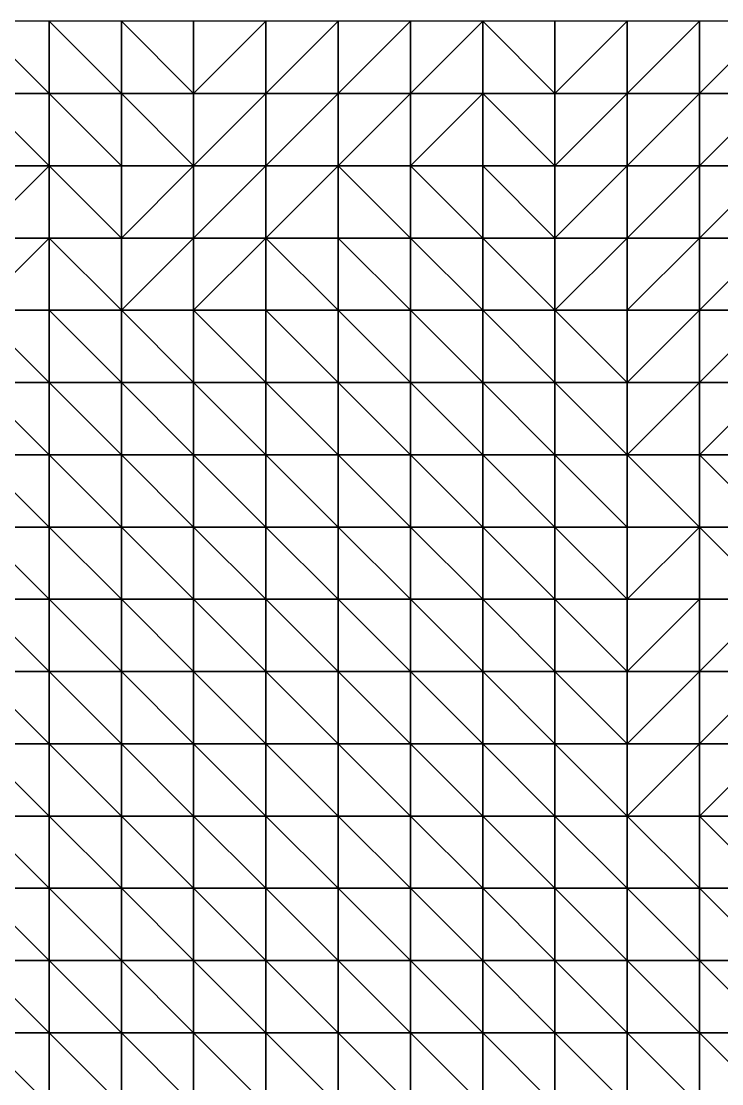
# Model space of a CAD drawing. Header units: metres. Extents: x -315 to 301, y -240 to 232.
# Drawn here: x 145.9 to 223.5, y 114.4 to 232 of the extents above; entities that cross this region are included whole.
import ezdxf

# ---------------------------------------------------------------- set-up
doc = ezdxf.new("R2010")
doc.units = ezdxf.units.M

msp = doc.modelspace()

# ---------------------------------------------------------------- linework, layer by layer
for points in [[(141, 232, -359.2216), (149, 224, -362.5158), (149, 232, -356.8687), (149.0001, 232.0001, -356.8686)], [(141, 232, -359.2216), (141, 224, -363.4569), (149, 224, -362.5158), (149.0001, 224.0001, -362.5157)], [(149, 232, -356.8687), (157, 224, -362.0451), (157, 232, -355.9275), (157.0001, 232.0001, -355.9274)], [(149, 232, -356.8687), (149, 224, -362.5158), (157, 224, -362.0451), (157.0001, 224.0001, -362.045)], [(157, 232, -355.9275), (165, 224, -362.9863), (165, 232, -356.3981), (165.0001, 232.0001, -356.398)], [(157, 232, -355.9275), (157, 224, -362.0451), (165, 224, -362.9863), (165.0001, 224.0001, -362.9862)], [(165, 224, -362.9863), (173, 224, -366.2804), (173, 232, -358.2804), (173.0001, 232.0001, -358.2803)], [(165, 224, -362.9863), (173, 232, -358.2804), (165, 232, -356.3981), (165.0001, 232.0001, -356.398)], [(173, 224, -366.2804), (181, 224, -372.3981), (181, 232, -363.9275), (181.0001, 232.0001, -363.9274)], [(173, 224, -366.2804), (181, 232, -363.9275), (173, 232, -358.2804), (173.0001, 232.0001, -358.2803)], [(181, 224, -372.3981), (189, 224, -382.2804), (189, 232, -374.751), (189.0001, 232.0001, -374.7509)], [(181, 224, -372.3981), (189, 232, -374.751), (181, 232, -363.9275), (181.0001, 232.0001, -363.9274)], [(189, 224, -382.2804), (197, 224, -391.6922), (197, 232, -387.9275), (197.0001, 232.0001, -387.9274)], [(189, 224, -382.2804), (197, 232, -387.9275), (189, 232, -374.751), (189.0001, 232.0001, -374.7509)], [(197, 232, -387.9275), (205, 224, -393.5745), (205, 232, -392.6334), (205.0001, 232.0001, -392.6333)], [(197, 232, -387.9275), (197, 224, -391.6922), (205, 224, -393.5745), (205.0001, 224.0001, -393.5745)], [(205, 224, -393.5745), (213, 224, -385.5745), (213, 232, -386.5157), (213.0001, 232.0001, -386.5156)], [(205, 224, -393.5745), (213, 232, -386.5157), (205, 232, -392.6334), (205.0001, 232.0001, -392.6333)], [(213, 224, -385.5745), (221, 224, -374.751), (221, 232, -377.104), (221.0001, 232.0001, -377.1039)], [(213, 224, -385.5745), (221, 232, -377.104), (213, 232, -386.5157), (213.0001, 232.0001, -386.5156)], [(221, 224, -374.751), (229, 224, -366.751), (229, 232, -369.5745), (229.0001, 232.0001, -369.5745)], [(221, 224, -374.751), (229, 232, -369.5745), (221, 232, -377.104), (221.0001, 232.0001, -377.1039)], [(141, 224, -363.4569), (149, 216, -369.5745), (149, 224, -362.5158), (149.0001, 224.0001, -362.5157)], [(141, 224, -363.4569), (141, 216, -369.5745), (149, 216, -369.5745), (149.0001, 216.0001, -369.5745)], [(149, 224, -362.5158), (157, 216, -369.104), (157, 224, -362.0451), (157.0001, 224.0001, -362.045)], [(149, 224, -362.5158), (149, 216, -369.5745), (157, 216, -369.104), (157.0001, 216.0001, -369.1039)], [(157, 224, -362.0451), (165, 216, -370.5157), (165, 224, -362.9863), (165.0001, 224.0001, -362.9862)], [(157, 224, -362.0451), (157, 216, -369.104), (165, 216, -370.5157), (165.0001, 216.0001, -370.5156)], [(165, 216, -370.5157), (173, 216, -375.2216), (173, 224, -366.2804), (173.0001, 224.0001, -366.2803)], [(165, 216, -370.5157), (173, 224, -366.2804), (165, 224, -362.9863), (165.0001, 224.0001, -362.9862)], [(173, 216, -375.2216), (181, 216, -381.8098), (181, 224, -372.3981), (181.0001, 224.0001, -372.398)], [(173, 216, -375.2216), (181, 224, -372.3981), (173, 224, -366.2804), (173.0001, 224.0001, -366.2803)], [(181, 216, -381.8098), (189, 216, -388.3981), (189, 224, -382.2804), (189.0001, 224.0001, -382.2803)], [(181, 216, -381.8098), (189, 224, -382.2804), (181, 224, -372.3981), (181.0001, 224.0001, -372.398)], [(189, 216, -388.3981), (197, 216, -394.5157), (197, 224, -391.6922), (197.0001, 224.0001, -391.6921)], [(189, 216, -388.3981), (197, 224, -391.6922), (189, 224, -382.2804), (189.0001, 224.0001, -382.2803)], [(197, 224, -391.6922), (205, 216, -394.5157), (205, 224, -393.5745), (205.0001, 224.0001, -393.5745)], [(197, 224, -391.6922), (197, 216, -394.5157), (205, 216, -394.5157), (205.0001, 216.0001, -394.5156)], [(205, 216, -394.5157), (213, 216, -385.104), (213, 224, -385.5745), (213.0001, 224.0001, -385.5745)], [(205, 216, -394.5157), (213, 224, -385.5745), (205, 224, -393.5745), (205.0001, 224.0001, -393.5745)], [(213, 216, -385.104), (221, 216, -373.3393), (221, 224, -374.751), (221.0001, 224.0001, -374.7509)], [(213, 216, -385.104), (221, 224, -374.751), (213, 224, -385.5745), (213.0001, 224.0001, -385.5745)], [(221, 216, -373.3393), (229, 216, -364.3981), (229, 224, -366.751), (229.0001, 224.0001, -366.7509)], [(221, 216, -373.3393), (229, 224, -366.751), (221, 224, -374.751), (221.0001, 224.0001, -374.7509)], [(141, 208, -378.5157), (149, 208, -378.5157), (149, 216, -369.5745), (149.0001, 216.0001, -369.5745)], [(141, 208, -378.5157), (149, 216, -369.5745), (141, 216, -369.5745), (141.0001, 216.0001, -369.5745)], [(149, 216, -369.5745), (157, 208, -377.104), (157, 216, -369.104), (157.0001, 216.0001, -369.1039)], [(149, 216, -369.5745), (149, 208, -378.5157), (157, 208, -377.104), (157.0001, 208.0001, -377.1039)], [(157, 208, -377.104), (165, 208, -378.5157), (165, 216, -370.5157), (165.0001, 216.0001, -370.5156)], [(157, 208, -377.104), (165, 216, -370.5157), (157, 216, -369.104), (157.0001, 216.0001, -369.1039)], [(165, 208, -378.5157), (173, 208, -383.6922), (173, 216, -375.2216), (173.0001, 216.0001, -375.2215)], [(165, 208, -378.5157), (173, 216, -375.2216), (165, 216, -370.5157), (165.0001, 216.0001, -370.5156)], [(173, 208, -383.6922), (181, 208, -388.3981), (181, 216, -381.8098), (181.0001, 216.0001, -381.8098)], [(173, 208, -383.6922), (181, 216, -381.8098), (173, 216, -375.2216), (173.0001, 216.0001, -375.2215)], [(181, 216, -381.8098), (189, 208, -391.6922), (189, 216, -388.3981), (189.0001, 216.0001, -388.398)], [(181, 216, -381.8098), (181, 208, -388.3981), (189, 208, -391.6922), (189.0001, 208.0001, -391.6921)], [(189, 216, -388.3981), (197, 208, -394.9863), (197, 216, -394.5157), (197.0001, 216.0001, -394.5156)], [(189, 216, -388.3981), (189, 208, -391.6922), (197, 208, -394.9863), (197.0001, 208.0001, -394.9862)], [(197, 216, -394.5157), (205, 208, -395.4569), (205, 216, -394.5157), (205.0001, 216.0001, -394.5156)], [(197, 216, -394.5157), (197, 208, -394.9863), (205, 208, -395.4569), (205.0001, 208.0001, -395.4568)], [(205, 208, -395.4569), (213, 208, -386.5157), (213, 216, -385.104), (213.0001, 216.0001, -385.1039)], [(205, 208, -395.4569), (213, 216, -385.104), (205, 216, -394.5157), (205.0001, 216.0001, -394.5156)], [(213, 208, -386.5157), (221, 208, -373.8098), (221, 216, -373.3393), (221.0001, 216.0001, -373.3392)], [(213, 208, -386.5157), (221, 216, -373.3393), (213, 216, -385.104), (213.0001, 216.0001, -385.1039)], [(221, 208, -373.8098), (229, 208, -363.9275), (229, 216, -364.3981), (229.0001, 216.0001, -364.398)], [(221, 208, -373.8098), (229, 216, -364.3981), (221, 216, -373.3393), (221.0001, 216.0001, -373.3392)], [(141, 200, -388.3981), (149, 200, -388.8687), (149, 208, -378.5157), (149.0001, 208.0001, -378.5156)], [(141, 200, -388.3981), (149, 208, -378.5157), (141, 208, -378.5157), (141.0001, 208.0001, -378.5156)], [(149, 208, -378.5157), (157, 200, -386.9863), (157, 208, -377.104), (157.0001, 208.0001, -377.1039)], [(149, 208, -378.5157), (149, 200, -388.8687), (157, 200, -386.9863), (157.0001, 200.0001, -386.9862)], [(157, 200, -386.9863), (165, 200, -387.4569), (165, 208, -378.5157), (165.0001, 208.0001, -378.5156)], [(157, 200, -386.9863), (165, 208, -378.5157), (157, 208, -377.104), (157.0001, 208.0001, -377.1039)], [(165, 200, -387.4569), (173, 200, -391.2216), (173, 208, -383.6922), (173.0001, 208.0001, -383.6921)], [(165, 200, -387.4569), (173, 208, -383.6922), (165, 208, -378.5157), (165.0001, 208.0001, -378.5156)], [(173, 208, -383.6922), (181, 200, -393.5745), (181, 208, -388.3981), (181.0001, 208.0001, -388.398)], [(173, 208, -383.6922), (173, 200, -391.2216), (181, 200, -393.5745), (181.0001, 200.0001, -393.5745)], [(181, 208, -388.3981), (189, 200, -394.0451), (189, 208, -391.6922), (189.0001, 208.0001, -391.6921)], [(181, 208, -388.3981), (181, 200, -393.5745), (189, 200, -394.0451), (189.0001, 200.0001, -394.045)], [(189, 208, -391.6922), (197, 200, -395.9275), (197, 208, -394.9863), (197.0001, 208.0001, -394.9862)], [(189, 208, -391.6922), (189, 200, -394.0451), (197, 200, -395.9275), (197.0001, 200.0001, -395.9274)], [(197, 208, -394.9863), (205, 200, -396.8687), (205, 208, -395.4569), (205.0001, 208.0001, -395.4568)], [(197, 208, -394.9863), (197, 200, -395.9275), (205, 200, -396.8687), (205.0001, 200.0001, -396.8686)], [(205, 200, -396.8687), (213, 200, -390.2804), (213, 208, -386.5157), (213.0001, 208.0001, -386.5156)], [(205, 200, -396.8687), (213, 208, -386.5157), (205, 208, -395.4569), (205.0001, 208.0001, -395.4568)], [(213, 200, -390.2804), (221, 200, -378.5157), (221, 208, -373.8098), (221.0001, 208.0001, -373.8098)], [(213, 200, -390.2804), (221, 208, -373.8098), (213, 208, -386.5157), (213.0001, 208.0001, -386.5156)], [(221, 200, -378.5157), (229, 200, -366.751), (229, 208, -363.9275), (229.0001, 208.0001, -363.9274)], [(221, 200, -378.5157), (229, 208, -363.9275), (221, 208, -373.8098), (221.0001, 208.0001, -373.8098)], [(141, 200, -388.3981), (149, 192, -394.5157), (149, 200, -388.8687), (149.0001, 200.0001, -388.8686)], [(141, 200, -388.3981), (141, 192, -392.6334), (149, 192, -394.5157), (149.0001, 192.0001, -394.5156)], [(149, 200, -388.8687), (157, 192, -394.0451), (157, 200, -386.9863), (157.0001, 200.0001, -386.9862)], [(149, 200, -388.8687), (149, 192, -394.5157), (157, 192, -394.0451), (157.0001, 192.0001, -394.045)], [(157, 200, -386.9863), (165, 192, -394.5157), (165, 200, -387.4569), (165.0001, 200.0001, -387.4568)], [(157, 200, -386.9863), (157, 192, -394.0451), (165, 192, -394.5157), (165.0001, 192.0001, -394.5156)], [(165, 200, -387.4569), (173, 192, -396.3981), (173, 200, -391.2216), (173.0001, 200.0001, -391.2215)], [(165, 200, -387.4569), (165, 192, -394.5157), (173, 192, -396.3981), (173.0001, 192.0001, -396.398)], [(173, 200, -391.2216), (181, 192, -396.8687), (181, 200, -393.5745), (181.0001, 200.0001, -393.5745)], [(173, 200, -391.2216), (173, 192, -396.3981), (181, 192, -396.8687), (181.0001, 192.0001, -396.8686)], [(181, 200, -393.5745), (189, 192, -396.3981), (189, 200, -394.0451), (189.0001, 200.0001, -394.045)], [(181, 200, -393.5745), (181, 192, -396.8687), (189, 192, -396.3981), (189.0001, 192.0001, -396.398)], [(189, 200, -394.0451), (197, 192, -397.3393), (197, 200, -395.9275), (197.0001, 200.0001, -395.9274)], [(189, 200, -394.0451), (189, 192, -396.3981), (197, 192, -397.3393), (197.0001, 192.0001, -397.3392)], [(197, 200, -395.9275), (205, 192, -398.751), (205, 200, -396.8687), (205.0001, 200.0001, -396.8686)], [(197, 200, -395.9275), (197, 192, -397.3393), (205, 192, -398.751), (205.0001, 192.0001, -398.7509)], [(205, 200, -396.8687), (213, 192, -394.9863), (213, 200, -390.2804), (213.0001, 200.0001, -390.2803)], [(205, 200, -396.8687), (205, 192, -398.751), (213, 192, -394.9863), (213.0001, 192.0001, -394.9862)], [(213, 192, -394.9863), (221, 192, -385.5745), (221, 200, -378.5157), (221.0001, 200.0001, -378.5156)], [(213, 192, -394.9863), (221, 200, -378.5157), (213, 200, -390.2804), (213.0001, 200.0001, -390.2803)], [(221, 192, -385.5745), (229, 192, -374.751), (229, 200, -366.751), (229.0001, 200.0001, -366.7509)], [(221, 192, -385.5745), (229, 200, -366.751), (221, 200, -378.5157), (221.0001, 200.0001, -378.5156)], [(141, 192, -392.6334), (149, 184, -396.3981), (149, 192, -394.5157), (149.0001, 192.0001, -394.5156)], [(141, 192, -392.6334), (141, 184, -394.5157), (149, 184, -396.3981), (149.0001, 184.0001, -396.398)], [(149, 192, -394.5157), (157, 184, -397.8098), (157, 192, -394.0451), (157.0001, 192.0001, -394.045)], [(149, 192, -394.5157), (149, 184, -396.3981), (157, 184, -397.8098), (157.0001, 184.0001, -397.8098)], [(157, 192, -394.0451), (165, 184, -397.8098), (165, 192, -394.5157), (165.0001, 192.0001, -394.5156)], [(157, 192, -394.0451), (157, 184, -397.8098), (165, 184, -397.8098), (165.0001, 184.0001, -397.8098)], [(165, 192, -394.5157), (173, 184, -397.8098), (173, 192, -396.3981), (173.0001, 192.0001, -396.398)], [(165, 192, -394.5157), (165, 184, -397.8098), (173, 184, -397.8098), (173.0001, 184.0001, -397.8098)], [(173, 192, -396.3981), (181, 184, -396.8687), (181, 192, -396.8687), (181.0001, 192.0001, -396.8686)], [(173, 192, -396.3981), (173, 184, -397.8098), (181, 184, -396.8687), (181.0001, 184.0001, -396.8686)], [(181, 192, -396.8687), (189, 184, -395.9275), (189, 192, -396.3981), (189.0001, 192.0001, -396.398)], [(181, 192, -396.8687), (181, 184, -396.8687), (189, 184, -395.9275), (189.0001, 184.0001, -395.9274)], [(189, 192, -396.3981), (197, 184, -397.3393), (197, 192, -397.3393), (197.0001, 192.0001, -397.3392)], [(189, 192, -396.3981), (189, 184, -395.9275), (197, 184, -397.3393), (197.0001, 184.0001, -397.3392)], [(197, 192, -397.3393), (205, 184, -399.2216), (205, 192, -398.751), (205.0001, 192.0001, -398.7509)], [(197, 192, -397.3393), (197, 184, -397.3393), (205, 184, -399.2216), (205.0001, 184.0001, -399.2215)], [(205, 192, -398.751), (213, 184, -397.3393), (213, 192, -394.9863), (213.0001, 192.0001, -394.9862)], [(205, 192, -398.751), (205, 184, -399.2216), (213, 184, -397.3393), (213.0001, 184.0001, -397.3392)], [(213, 184, -397.3393), (221, 184, -390.751), (221, 192, -385.5745), (221.0001, 192.0001, -385.5745)], [(213, 184, -397.3393), (221, 192, -385.5745), (213, 192, -394.9863), (213.0001, 192.0001, -394.9862)], [(221, 184, -390.751), (229, 184, -383.6922), (229, 192, -374.751), (229.0001, 192.0001, -374.7509)], [(221, 184, -390.751), (229, 192, -374.751), (221, 192, -385.5745), (221.0001, 192.0001, -385.5745)], [(141, 184, -394.5157), (149, 176, -398.2804), (149, 184, -396.3981), (149.0001, 184.0001, -396.398)], [(141, 184, -394.5157), (141, 176, -396.8687), (149, 176, -398.2804), (149.0001, 176.0001, -398.2803)], [(149, 184, -396.3981), (157, 176, -398.751), (157, 184, -397.8098), (157.0001, 184.0001, -397.8098)], [(149, 184, -396.3981), (149, 176, -398.2804), (157, 176, -398.751), (157.0001, 176.0001, -398.7509)], [(157, 184, -397.8098), (165, 176, -398.2804), (165, 184, -397.8098), (165.0001, 184.0001, -397.8098)], [(157, 184, -397.8098), (157, 176, -398.751), (165, 176, -398.2804), (165.0001, 176.0001, -398.2803)], [(165, 184, -397.8098), (173, 176, -396.3981), (173, 184, -397.8098), (173.0001, 184.0001, -397.8098)], [(165, 184, -397.8098), (165, 176, -398.2804), (173, 176, -396.3981), (173.0001, 176.0001, -396.398)], [(173, 184, -397.8098), (181, 176, -393.5745), (181, 184, -396.8687), (181.0001, 184.0001, -396.8686)], [(173, 184, -397.8098), (173, 176, -396.3981), (181, 176, -393.5745), (181.0001, 176.0001, -393.5745)], [(181, 184, -396.8687), (189, 176, -393.104), (189, 184, -395.9275), (189.0001, 184.0001, -395.9274)], [(181, 184, -396.8687), (181, 176, -393.5745), (189, 176, -393.104), (189.0001, 176.0001, -393.1039)], [(189, 184, -395.9275), (197, 176, -395.9275), (197, 184, -397.3393), (197.0001, 184.0001, -397.3392)], [(189, 184, -395.9275), (189, 176, -393.104), (197, 176, -395.9275), (197.0001, 176.0001, -395.9274)], [(197, 184, -397.3393), (205, 176, -398.2804), (205, 184, -399.2216), (205.0001, 184.0001, -399.2215)], [(197, 184, -397.3393), (197, 176, -395.9275), (205, 176, -398.2804), (205.0001, 176.0001, -398.2803)], [(205, 184, -399.2216), (213, 176, -395.4569), (213, 184, -397.3393), (213.0001, 184.0001, -397.3392)], [(205, 184, -399.2216), (205, 176, -398.2804), (213, 176, -395.4569), (213.0001, 176.0001, -395.4568)], [(213, 184, -397.3393), (221, 176, -388.8687), (221, 184, -390.751), (221.0001, 184.0001, -390.7509)], [(213, 184, -397.3393), (213, 176, -395.4569), (221, 176, -388.8687), (221.0001, 176.0001, -388.8686)], [(221, 184, -390.751), (229, 176, -383.2216), (229, 184, -383.6922), (229.0001, 184.0001, -383.6921)], [(221, 184, -390.751), (221, 176, -388.8687), (229, 176, -383.2216), (229.0001, 176.0001, -383.2215)], [(141, 176, -396.8687), (149, 168, -400.1628), (149, 176, -398.2804), (149.0001, 176.0001, -398.2803)], [(141, 176, -396.8687), (141, 168, -400.1628), (149, 168, -400.1628), (149.0001, 168.0001, -400.1627)], [(149, 176, -398.2804), (157, 168, -399.2216), (157, 176, -398.751), (157.0001, 176.0001, -398.7509)], [(149, 176, -398.2804), (149, 168, -400.1628), (157, 168, -399.2216), (157.0001, 168.0001, -399.2215)], [(157, 176, -398.751), (165, 168, -397.8098), (165, 176, -398.2804), (165.0001, 176.0001, -398.2803)], [(157, 176, -398.751), (157, 168, -399.2216), (165, 168, -397.8098), (165.0001, 168.0001, -397.8098)], [(165, 176, -398.2804), (173, 168, -394.9863), (173, 176, -396.3981), (173.0001, 176.0001, -396.398)], [(165, 176, -398.2804), (165, 168, -397.8098), (173, 168, -394.9863), (173.0001, 168.0001, -394.9862)], [(173, 176, -396.3981), (181, 168, -392.1628), (181, 176, -393.5745), (181.0001, 176.0001, -393.5745)], [(173, 176, -396.3981), (173, 168, -394.9863), (181, 168, -392.1628), (181.0001, 168.0001, -392.1627)], [(181, 176, -393.5745), (189, 168, -392.6334), (189, 176, -393.104), (189.0001, 176.0001, -393.1039)], [(181, 176, -393.5745), (181, 168, -392.1628), (189, 168, -392.6334), (189.0001, 168.0001, -392.6333)], [(189, 176, -393.104), (197, 168, -395.9275), (197, 176, -395.9275), (197.0001, 176.0001, -395.9274)], [(189, 176, -393.104), (189, 168, -392.6334), (197, 168, -395.9275), (197.0001, 168.0001, -395.9274)], [(197, 176, -395.9275), (205, 168, -397.3393), (205, 176, -398.2804), (205.0001, 176.0001, -398.2803)], [(197, 176, -395.9275), (197, 168, -395.9275), (205, 168, -397.3393), (205.0001, 168.0001, -397.3392)], [(205, 176, -398.2804), (213, 168, -392.1628), (213, 176, -395.4569), (213.0001, 176.0001, -395.4568)], [(205, 176, -398.2804), (205, 168, -397.3393), (213, 168, -392.1628), (213.0001, 168.0001, -392.1627)], [(213, 168, -392.1628), (221, 168, -383.2216), (221, 176, -388.8687), (221.0001, 176.0001, -388.8686)], [(213, 168, -392.1628), (221, 176, -388.8687), (213, 176, -395.4569), (213.0001, 176.0001, -395.4568)], [(221, 176, -388.8687), (229, 168, -376.1628), (229, 176, -383.2216), (229.0001, 176.0001, -383.2215)], [(221, 176, -388.8687), (221, 168, -383.2216), (229, 168, -376.1628), (229.0001, 168.0001, -376.1627)], [(141, 168, -400.1628), (149, 160, -401.5745), (149, 168, -400.1628), (149.0001, 168.0001, -400.1627)], [(141, 168, -400.1628), (141, 160, -402.5157), (149, 160, -401.5745), (149.0001, 160.0001, -401.5745)], [(149, 168, -400.1628), (157, 160, -399.6922), (157, 168, -399.2216), (157.0001, 168.0001, -399.2215)], [(149, 168, -400.1628), (149, 160, -401.5745), (157, 160, -399.6922), (157.0001, 160.0001, -399.6921)], [(157, 168, -399.2216), (165, 160, -397.8098), (165, 168, -397.8098), (165.0001, 168.0001, -397.8098)], [(157, 168, -399.2216), (157, 160, -399.6922), (165, 160, -397.8098), (165.0001, 160.0001, -397.8098)], [(165, 168, -397.8098), (173, 160, -394.9863), (173, 168, -394.9863), (173.0001, 168.0001, -394.9862)], [(165, 168, -397.8098), (165, 160, -397.8098), (173, 160, -394.9863), (173.0001, 160.0001, -394.9862)], [(173, 168, -394.9863), (181, 160, -394.0451), (181, 168, -392.1628), (181.0001, 168.0001, -392.1627)], [(173, 168, -394.9863), (173, 160, -394.9863), (181, 160, -394.0451), (181.0001, 160.0001, -394.045)], [(181, 168, -392.1628), (189, 160, -395.9275), (189, 168, -392.6334), (189.0001, 168.0001, -392.6333)], [(181, 168, -392.1628), (181, 160, -394.0451), (189, 160, -395.9275), (189.0001, 160.0001, -395.9274)], [(189, 168, -392.6334), (197, 160, -397.8098), (197, 168, -395.9275), (197.0001, 168.0001, -395.9274)], [(189, 168, -392.6334), (189, 160, -395.9275), (197, 160, -397.8098), (197.0001, 160.0001, -397.8098)], [(197, 168, -395.9275), (205, 160, -397.3393), (205, 168, -397.3393), (205.0001, 168.0001, -397.3392)], [(197, 168, -395.9275), (197, 160, -397.8098), (205, 160, -397.3393), (205.0001, 160.0001, -397.3392)], [(205, 168, -397.3393), (213, 160, -390.751), (213, 168, -392.1628), (213.0001, 168.0001, -392.1627)], [(205, 168, -397.3393), (205, 160, -397.3393), (213, 160, -390.751), (213.0001, 160.0001, -390.7509)], [(213, 160, -390.751), (221, 160, -379.4569), (221, 168, -383.2216), (221.0001, 168.0001, -383.2215)], [(213, 160, -390.751), (221, 168, -383.2216), (213, 168, -392.1628), (213.0001, 168.0001, -392.1627)], [(221, 160, -379.4569), (229, 160, -370.0451), (229, 168, -376.1628), (229.0001, 168.0001, -376.1627)], [(221, 160, -379.4569), (229, 168, -376.1628), (221, 168, -383.2216), (221.0001, 168.0001, -383.2215)], [(141, 160, -402.5157), (149, 152, -402.5157), (149, 160, -401.5745), (149.0001, 160.0001, -401.5745)], [(141, 160, -402.5157), (141, 152, -403.4569), (149, 152, -402.5157), (149.0001, 152.0001, -402.5156)], [(149, 160, -401.5745), (157, 152, -400.1628), (157, 160, -399.6922), (157.0001, 160.0001, -399.6921)], [(149, 160, -401.5745), (149, 152, -402.5157), (157, 152, -400.1628), (157.0001, 152.0001, -400.1627)], [(157, 160, -399.6922), (165, 152, -397.8098), (165, 160, -397.8098), (165.0001, 160.0001, -397.8098)], [(157, 160, -399.6922), (157, 152, -400.1628), (165, 152, -397.8098), (165.0001, 152.0001, -397.8098)], [(165, 160, -397.8098), (173, 152, -395.4569), (173, 160, -394.9863), (173.0001, 160.0001, -394.9862)], [(165, 160, -397.8098), (165, 152, -397.8098), (173, 152, -395.4569), (173.0001, 152.0001, -395.4568)], [(173, 160, -394.9863), (181, 152, -394.5157), (181, 160, -394.0451), (181.0001, 160.0001, -394.045)], [(173, 160, -394.9863), (173, 152, -395.4569), (181, 152, -394.5157), (181.0001, 152.0001, -394.5156)], [(181, 160, -394.0451), (189, 152, -397.3393), (189, 160, -395.9275), (189.0001, 160.0001, -395.9274)], [(181, 160, -394.0451), (181, 152, -394.5157), (189, 152, -397.3393), (189.0001, 152.0001, -397.3392)], [(189, 160, -395.9275), (197, 152, -399.2216), (197, 160, -397.8098), (197.0001, 160.0001, -397.8098)], [(189, 160, -395.9275), (189, 152, -397.3393), (197, 152, -399.2216), (197.0001, 152.0001, -399.2215)], [(197, 160, -397.8098), (205, 152, -396.8687), (205, 160, -397.3393), (205.0001, 160.0001, -397.3392)], [(197, 160, -397.8098), (197, 152, -399.2216), (205, 152, -396.8687), (205.0001, 152.0001, -396.8686)], [(205, 160, -397.3393), (213, 152, -391.2216), (213, 160, -390.751), (213.0001, 160.0001, -390.7509)], [(205, 160, -397.3393), (205, 152, -396.8687), (213, 152, -391.2216), (213.0001, 152.0001, -391.2215)], [(213, 152, -391.2216), (221, 152, -381.3393), (221, 160, -379.4569), (221.0001, 160.0001, -379.4568)], [(213, 152, -391.2216), (221, 160, -379.4569), (213, 160, -390.751), (213.0001, 160.0001, -390.7509)], [(221, 152, -381.3393), (229, 152, -370.9863), (229, 160, -370.0451), (229.0001, 160.0001, -370.045)], [(221, 152, -381.3393), (229, 160, -370.0451), (221, 160, -379.4569), (221.0001, 160.0001, -379.4568)], [(141, 152, -403.4569), (149, 144, -402.9863), (149, 152, -402.5157), (149.0001, 152.0001, -402.5156)], [(141, 152, -403.4569), (141, 144, -403.9275), (149, 144, -402.9863), (149.0001, 144.0001, -402.9862)], [(149, 152, -402.5157), (157, 144, -401.104), (157, 152, -400.1628), (157.0001, 152.0001, -400.1627)], [(149, 152, -402.5157), (149, 144, -402.9863), (157, 144, -401.104), (157.0001, 144.0001, -401.1039)], [(157, 152, -400.1628), (165, 144, -398.751), (165, 152, -397.8098), (165.0001, 152.0001, -397.8098)], [(157, 152, -400.1628), (157, 144, -401.104), (165, 144, -398.751), (165.0001, 144.0001, -398.7509)], [(165, 152, -397.8098), (173, 144, -396.3981), (173, 152, -395.4569), (173.0001, 152.0001, -395.4568)], [(165, 152, -397.8098), (165, 144, -398.751), (173, 144, -396.3981), (173.0001, 144.0001, -396.398)], [(173, 152, -395.4569), (181, 144, -394.9863), (181, 152, -394.5157), (181.0001, 152.0001, -394.5156)], [(173, 152, -395.4569), (173, 144, -396.3981), (181, 144, -394.9863), (181.0001, 144.0001, -394.9862)], [(181, 152, -394.5157), (189, 144, -397.8098), (189, 152, -397.3393), (189.0001, 152.0001, -397.3392)], [(181, 152, -394.5157), (181, 144, -394.9863), (189, 144, -397.8098), (189.0001, 144.0001, -397.8098)], [(189, 152, -397.3393), (197, 144, -398.751), (197, 152, -399.2216), (197.0001, 152.0001, -399.2215)], [(189, 152, -397.3393), (189, 144, -397.8098), (197, 144, -398.751), (197.0001, 144.0001, -398.7509)], [(197, 152, -399.2216), (205, 144, -396.3981), (205, 152, -396.8687), (205.0001, 152.0001, -396.8686)], [(197, 152, -399.2216), (197, 144, -398.751), (205, 144, -396.3981), (205.0001, 144.0001, -396.398)], [(205, 152, -396.8687), (213, 144, -392.6334), (213, 152, -391.2216), (213.0001, 152.0001, -391.2215)], [(205, 152, -396.8687), (205, 144, -396.3981), (213, 144, -392.6334), (213.0001, 144.0001, -392.6333)], [(213, 144, -392.6334), (221, 144, -386.9863), (221, 152, -381.3393), (221.0001, 152.0001, -381.3392)], [(213, 144, -392.6334), (221, 152, -381.3393), (213, 152, -391.2216), (213.0001, 152.0001, -391.2215)], [(221, 144, -386.9863), (229, 144, -378.5157), (229, 152, -370.9863), (229.0001, 152.0001, -370.9862)], [(221, 144, -386.9863), (229, 152, -370.9863), (221, 152, -381.3393), (221.0001, 152.0001, -381.3392)], [(141, 144, -403.9275), (149, 136, -403.4569), (149, 144, -402.9863), (149.0001, 144.0001, -402.9862)], [(141, 144, -403.9275), (141, 136, -403.9275), (149, 136, -403.4569), (149.0001, 136.0001, -403.4568)], [(149, 144, -402.9863), (157, 136, -402.0451), (157, 144, -401.104), (157.0001, 144.0001, -401.1039)], [(149, 144, -402.9863), (149, 136, -403.4569), (157, 136, -402.0451), (157.0001, 136.0001, -402.045)], [(157, 144, -401.104), (165, 136, -399.6922), (165, 144, -398.751), (165.0001, 144.0001, -398.7509)], [(157, 144, -401.104), (157, 136, -402.0451), (165, 136, -399.6922), (165.0001, 136.0001, -399.6921)], [(165, 144, -398.751), (173, 136, -397.8098), (173, 144, -396.3981), (173.0001, 144.0001, -396.398)], [(165, 144, -398.751), (165, 136, -399.6922), (173, 136, -397.8098), (173.0001, 136.0001, -397.8098)], [(173, 144, -396.3981), (181, 136, -396.8687), (181, 144, -394.9863), (181.0001, 144.0001, -394.9862)], [(173, 144, -396.3981), (173, 136, -397.8098), (181, 136, -396.8687), (181.0001, 136.0001, -396.8686)], [(181, 144, -394.9863), (189, 136, -397.8098), (189, 144, -397.8098), (189.0001, 144.0001, -397.8098)], [(181, 144, -394.9863), (181, 136, -396.8687), (189, 136, -397.8098), (189.0001, 136.0001, -397.8098)], [(189, 144, -397.8098), (197, 136, -397.8098), (197, 144, -398.751), (197.0001, 144.0001, -398.7509)], [(189, 144, -397.8098), (189, 136, -397.8098), (197, 136, -397.8098), (197.0001, 136.0001, -397.8098)], [(197, 144, -398.751), (205, 136, -395.9275), (205, 144, -396.3981), (205.0001, 144.0001, -396.398)], [(197, 144, -398.751), (197, 136, -397.8098), (205, 136, -395.9275), (205.0001, 136.0001, -395.9274)], [(205, 144, -396.3981), (213, 136, -394.9863), (213, 144, -392.6334), (213.0001, 144.0001, -392.6333)], [(205, 144, -396.3981), (205, 136, -395.9275), (213, 136, -394.9863), (213.0001, 136.0001, -394.9862)], [(213, 144, -392.6334), (221, 136, -393.104), (221, 144, -386.9863), (221.0001, 144.0001, -386.9862)], [(213, 144, -392.6334), (213, 136, -394.9863), (221, 136, -393.104), (221.0001, 136.0001, -393.1039)], [(221, 144, -386.9863), (229, 136, -387.4569), (229, 144, -378.5157), (229.0001, 144.0001, -378.5156)], [(221, 144, -386.9863), (221, 136, -393.104), (229, 136, -387.4569), (229.0001, 136.0001, -387.4568)], [(141, 136, -403.9275), (149, 128, -402.9863), (149, 136, -403.4569), (149.0001, 136.0001, -403.4568)], [(141, 136, -403.9275), (141, 128, -402.5157), (149, 128, -402.9863), (149.0001, 128.0001, -402.9862)], [(149, 136, -403.4569), (157, 128, -402.5157), (157, 136, -402.0451), (157.0001, 136.0001, -402.045)], [(149, 136, -403.4569), (149, 128, -402.9863), (157, 128, -402.5157), (157.0001, 128.0001, -402.5156)], [(157, 136, -402.0451), (165, 128, -401.104), (165, 136, -399.6922), (165.0001, 136.0001, -399.6921)], [(157, 136, -402.0451), (157, 128, -402.5157), (165, 128, -401.104), (165.0001, 128.0001, -401.1039)], [(165, 136, -399.6922), (173, 128, -399.2216), (173, 136, -397.8098), (173.0001, 136.0001, -397.8098)], [(165, 136, -399.6922), (165, 128, -401.104), (173, 128, -399.2216), (173.0001, 128.0001, -399.2215)], [(173, 136, -397.8098), (181, 128, -397.8098), (181, 136, -396.8687), (181.0001, 136.0001, -396.8686)], [(173, 136, -397.8098), (173, 128, -399.2216), (181, 128, -397.8098), (181.0001, 128.0001, -397.8098)], [(181, 136, -396.8687), (189, 128, -398.2804), (189, 136, -397.8098), (189.0001, 136.0001, -397.8098)], [(181, 136, -396.8687), (181, 128, -397.8098), (189, 128, -398.2804), (189.0001, 128.0001, -398.2803)], [(189, 136, -397.8098), (197, 128, -397.8098), (197, 136, -397.8098), (197.0001, 136.0001, -397.8098)], [(189, 136, -397.8098), (189, 128, -398.2804), (197, 128, -397.8098), (197.0001, 128.0001, -397.8098)], [(197, 136, -397.8098), (205, 128, -395.9275), (205, 136, -395.9275), (205.0001, 136.0001, -395.9274)], [(197, 136, -397.8098), (197, 128, -397.8098), (205, 128, -395.9275), (205.0001, 128.0001, -395.9274)], [(205, 136, -395.9275), (213, 128, -396.8687), (213, 136, -394.9863), (213.0001, 136.0001, -394.9862)], [(205, 136, -395.9275), (205, 128, -395.9275), (213, 128, -396.8687), (213.0001, 128.0001, -396.8686)], [(213, 136, -394.9863), (221, 128, -397.3393), (221, 136, -393.104), (221.0001, 136.0001, -393.1039)], [(213, 136, -394.9863), (213, 128, -396.8687), (221, 128, -397.3393), (221.0001, 128.0001, -397.3392)], [(221, 136, -393.104), (229, 128, -394.9863), (229, 136, -387.4569), (229.0001, 136.0001, -387.4568)], [(221, 136, -393.104), (221, 128, -397.3393), (229, 128, -394.9863), (229.0001, 128.0001, -394.9862)], [(141, 128, -402.5157), (149, 120, -401.5745), (149, 128, -402.9863), (149.0001, 128.0001, -402.9862)], [(141, 128, -402.5157), (141, 120, -398.2804), (149, 120, -401.5745), (149.0001, 120.0001, -401.5745)], [(149, 128, -402.9863), (157, 120, -402.5157), (157, 128, -402.5157), (157.0001, 128.0001, -402.5156)], [(149, 128, -402.9863), (149, 120, -401.5745), (157, 120, -402.5157), (157.0001, 120.0001, -402.5156)], [(157, 128, -402.5157), (165, 120, -401.5745), (165, 128, -401.104), (165.0001, 128.0001, -401.1039)], [(157, 128, -402.5157), (157, 120, -402.5157), (165, 120, -401.5745), (165.0001, 120.0001, -401.5745)], [(165, 128, -401.104), (173, 120, -399.6922), (173, 128, -399.2216), (173.0001, 128.0001, -399.2215)], [(165, 128, -401.104), (165, 120, -401.5745), (173, 120, -399.6922), (173.0001, 120.0001, -399.6921)], [(173, 128, -399.2216), (181, 120, -398.2804), (181, 128, -397.8098), (181.0001, 128.0001, -397.8098)], [(173, 128, -399.2216), (173, 120, -399.6922), (181, 120, -398.2804), (181.0001, 120.0001, -398.2803)], [(181, 128, -397.8098), (189, 120, -398.2804), (189, 128, -398.2804), (189.0001, 128.0001, -398.2803)], [(181, 128, -397.8098), (181, 120, -398.2804), (189, 120, -398.2804), (189.0001, 120.0001, -398.2803)], [(189, 128, -398.2804), (197, 120, -397.3393), (197, 128, -397.8098), (197.0001, 128.0001, -397.8098)], [(189, 128, -398.2804), (189, 120, -398.2804), (197, 120, -397.3393), (197.0001, 120.0001, -397.3392)], [(197, 128, -397.8098), (205, 120, -395.9275), (205, 128, -395.9275), (205.0001, 128.0001, -395.9274)], [(197, 128, -397.8098), (197, 120, -397.3393), (205, 120, -395.9275), (205.0001, 120.0001, -395.9274)], [(205, 128, -395.9275), (213, 120, -397.3393), (213, 128, -396.8687), (213.0001, 128.0001, -396.8686)], [(205, 128, -395.9275), (205, 120, -395.9275), (213, 120, -397.3393), (213.0001, 120.0001, -397.3392)], [(213, 128, -396.8687), (221, 120, -399.2216), (221, 128, -397.3393), (221.0001, 128.0001, -397.3392)], [(213, 128, -396.8687), (213, 120, -397.3393), (221, 120, -399.2216), (221.0001, 120.0001, -399.2215)], [(221, 128, -397.3393), (229, 120, -398.2804), (229, 128, -394.9863), (229.0001, 128.0001, -394.9862)], [(221, 128, -397.3393), (221, 120, -399.2216), (229, 120, -398.2804), (229.0001, 120.0001, -398.2803)], [(149, 112, -397.8098), (149, 120, -401.5745), (141, 120, -398.2804), (141.0001, 120.0001, -398.2803)], [(149, 112, -397.8098), (141, 120, -398.2804), (141, 112, -390.2804), (141.0001, 112.0001, -390.2803)], [(149, 120, -401.5745), (157, 112, -401.104), (157, 120, -402.5157), (157.0001, 120.0001, -402.5156)], [(149, 120, -401.5745), (149, 112, -397.8098), (157, 112, -401.104), (157.0001, 112.0001, -401.1039)], [(157, 120, -402.5157), (165, 112, -401.5745), (165, 120, -401.5745), (165.0001, 120.0001, -401.5745)], [(157, 120, -402.5157), (157, 112, -401.104), (165, 112, -401.5745), (165.0001, 112.0001, -401.5745)], [(165, 120, -401.5745), (173, 112, -400.1628), (173, 120, -399.6922), (173.0001, 120.0001, -399.6921)], [(165, 120, -401.5745), (165, 112, -401.5745), (173, 112, -400.1628), (173.0001, 112.0001, -400.1627)], [(173, 120, -399.6922), (181, 112, -399.2216), (181, 120, -398.2804), (181.0001, 120.0001, -398.2803)], [(173, 120, -399.6922), (173, 112, -400.1628), (181, 112, -399.2216), (181.0001, 112.0001, -399.2215)], [(181, 120, -398.2804), (189, 112, -398.2804), (189, 120, -398.2804), (189.0001, 120.0001, -398.2803)], [(181, 120, -398.2804), (181, 112, -399.2216), (189, 112, -398.2804), (189.0001, 112.0001, -398.2803)], [(189, 120, -398.2804), (197, 112, -396.8687), (197, 120, -397.3393), (197.0001, 120.0001, -397.3392)], [(189, 120, -398.2804), (189, 112, -398.2804), (197, 112, -396.8687), (197.0001, 112.0001, -396.8686)], [(197, 120, -397.3393), (205, 112, -395.9275), (205, 120, -395.9275), (205.0001, 120.0001, -395.9274)], [(197, 120, -397.3393), (197, 112, -396.8687), (205, 112, -395.9275), (205.0001, 112.0001, -395.9274)], [(205, 120, -395.9275), (213, 112, -397.8098), (213, 120, -397.3393), (213.0001, 120.0001, -397.3392)], [(205, 120, -395.9275), (205, 112, -395.9275), (213, 112, -397.8098), (213.0001, 112.0001, -397.8098)], [(213, 120, -397.3393), (221, 112, -399.2216), (221, 120, -399.2216), (221.0001, 120.0001, -399.2215)], [(213, 120, -397.3393), (213, 112, -397.8098), (221, 112, -399.2216), (221.0001, 112.0001, -399.2215)], [(221, 120, -399.2216), (229, 112, -398.2804), (229, 120, -398.2804), (229.0001, 120.0001, -398.2803)], [(221, 120, -399.2216), (221, 112, -399.2216), (229, 112, -398.2804), (229.0001, 112.0001, -398.2803)]]:
    msp.add_3dface(points)

doc.saveas('drawing.dxf')
